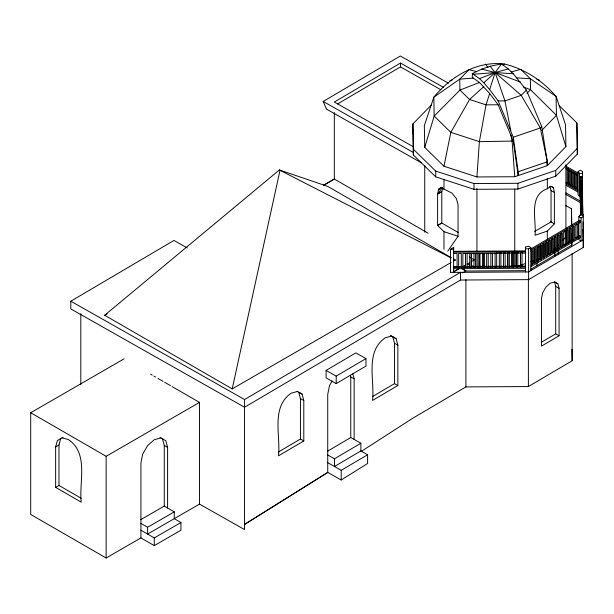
<?xml version="1.0" encoding="UTF-8"?>
<svg xmlns="http://www.w3.org/2000/svg" width="614" height="614" viewBox="0 0 614 614"><rect width="100%" height="100%" fill="white"/><g stroke="black" fill="none" stroke-linecap="round" stroke-linejoin="round"><path stroke-width="0.92" d="M140.829 519.621L164.268 506.089L174.269 511.869L174.269 518.669L180.938 522.522L180.938 530.22L154.267 545.616L140.928 537.918L106.145 558.003L30.7 514.448L30.7 412.746L124.059 358.845M244.472 407.189L244.472 529.552L199.496 504.102L147.598 534.065L147.598 527.265L174.269 511.869M332.136 381.002L329.495 385.63L327.73 394.372L327.73 472.519L244.472 524.54M244.472 524.433L327.73 472.366L341.2 479.994L341.2 470.309L367.602 454.751L360.871 450.937L334.461 466.494L334.461 458.796L360.871 443.239L350.763 437.521L327.661 451.136M458.052 236.26L458.052 204.823L456.379 198.621L451.804 192.996L441.259 187.784L438.588 189.312L437.605 194.016L437.605 225.453L443.976 231.678L458.052 236.26L447.767 251.203M551.042 221.147L551.042 221.938L534.717 231.363M476.932 176.962L479.365 141.65L486.035 104.848L489.673 93.474L479.48 82.491L472.327 77.433L472.327 73.588L481.798 69.106L490.118 66.266L501.484 63.887L508.3 68.929L513.35 73.772L526.367 90.074L541.717 126.576L547.327 161.781L547.327 165.626L514.762 176.74L476.932 176.962L443.976 166.233L424.734 147.421L424.351 125.586L433.837 97.158C450.768 76.543 476.74 60.732 504.232 63.979C524.625 68.822 542.523 80.618 556.1 96.444L565.532 124.765L565.916 146.6L547.327 165.626L546.736 161.919M443.976 166.233L450.829 132.355L469.556 99.483L483.817 86.62M232.207 388.885L280.007 170.316L279.37 169.948L104.672 315.251L232.207 388.885L451.198 262.447M62.029 437.859L68.423 439.57C88.976 453.531 78.922 481.737 81.201 502.137L55.644 487.378L55.644 446.954L57.355 440.56L63.027 437.283M55.644 487.378L58.975 485.451L58.975 445.027L60.686 438.634M442.671 188.321L441.796 191.583L441.796 223.028L437.605 225.453L441.796 223.028L458.121 232.453M424.734 147.421L434.167 116.069L433.837 97.158L459.74 79.16L469.035 69.651L476.326 71.539M489.673 93.474L498.154 104.779L513.273 141.066L518.17 175.573L518.17 171.728L513.273 137.214L498.154 100.926L489.673 89.621L495.13 72.567L501.484 63.887M578.856 236.045L578.856 216.642L580.123 214.823L583.269 214.8L583.3 216.619L581.097 217.916L581.097 241.01L578.856 239.744L578.856 237.894M503.135 65.483L504.232 63.979M437.605 194.016L441.796 191.583L437.605 194.016L442.556 187.423M412.93 133.514L412.93 123.89L431.243 105.14M526.367 90.074L521.232 95.331L504.946 100.888L498.154 100.926M526.966 93.313L530.527 89.667L530.335 78.745L520.71 69.344L510.955 72.045M541.717 126.576L540.335 127.981L513.273 137.214M541.717 130.421L556.43 115.355L556.1 96.444L530.335 78.745L516.174 77.809M412.93 123.89L413.375 149.256L435.725 171.091L473.993 183.548L517.924 183.294L555.747 170.393L577.329 148.296L576.891 122.93L559.277 105.731M412.93 129.661L413.375 155.027L435.725 176.863L473.993 189.327L517.924 189.066L555.747 176.164L577.329 154.076L577.329 148.296M547.327 188.728L550.85 186.234L553.429 187.738L554.373 192.428L554.373 223.864L547.327 231.079L534.986 235.285C536.728 220.388 528.017 195.329 547.327 188.728L547.327 178.697M553.966 249.307L555.294 247.949M557.289 245.907L558.617 244.549M562.593 240.473L565.248 237.756M472.327 73.588L479.48 78.646L483.817 82.775L495.13 72.567L508.3 68.929M361.362 451.359L412.792 418.203L465.903 386.912L528.393 386.551L572.141 360.779L572.141 253.498M341.2 479.994L367.602 463.478L367.602 454.751M323.609 185.367L334.315 179.042L334.315 112.585M421.434 162.84L326.525 109.146L323.187 101.463L400.366 55.997L448.496 83.235M443.392 87.334L400.489 63.058L334.315 102.039L413.23 146.692M337.585 103.966L400.489 66.903L400.489 63.058M583.269 214.8L583.3 247.419L528.616 279.631L460.5 280.03L244.572 407.236L70.81 308.911L70.81 301.213L173.977 240.435L187.193 247.918M578.066 171.544L580.268 170.247L582.509 171.513L582.54 173.332L579.401 173.355L578.066 171.544L578.066 194.646L579.401 196.449L579.401 173.355M450.507 249.284L453.616 247.45L453.646 249.269L450.507 249.284L450.507 272.386L528.623 271.933L583.3 239.721L582.985 221.884M568.203 168.758L568.203 182.665L567.106 183.317L567.106 169.41M571.227 171.39L571.227 184.377L570.122 185.021L570.122 171.114M574.244 173.102L574.244 186.08L573.146 186.725L573.146 172.826M453.8 271.657L458.666 268.794M244.572 407.236L244.572 399.537L460.5 272.332L460.5 280.03M462.657 272.923L465.903 271.012L525.553 270.667M525.446 247.035L525.477 248.847L528.623 248.831L530.818 247.534L528.577 246.26L525.446 247.035L525.477 271.948L525.446 270.137M530.788 249.031L579.416 220.38L580.537 221.017L580.537 222.299L578.135 223.719L578.135 237.626L580.537 236.206L579.416 235.569L575.909 237.633L577.03 238.27L577.006 224.01M326.103 370.419L355.859 352.881L365.959 358.599L365.959 366.074L336.203 383.604L326.103 377.886L326.103 370.419L336.203 376.129L365.959 358.599M531.087 250.151L580.537 221.017M531.064 251.448L532.668 250.497L532.668 264.404L531.064 265.355M565.202 231.332L563.345 232.43L563.345 246.337L565.202 245.239L565.179 230.979M577.03 224.363L575.172 225.461L575.172 239.368L577.03 238.27M533.267 262.761L534.502 262.032L534.502 249.046M536.222 261.019L537.457 260.29L537.457 247.304M539.176 259.277L540.42 258.548L540.42 245.562M548.049 254.05L549.292 253.313L549.292 240.335M551.011 252.308L552.247 251.571L552.247 238.593M553.966 250.566L555.202 249.829L555.202 236.851M556.921 248.816L558.164 248.087L559.285 248.724L559.285 234.817L557.428 235.914L557.428 249.821L559.285 248.724M562.838 245.331L567.037 242.86L567.037 228.961M568.756 241.847L569.992 241.118L569.992 228.139M571.711 240.105L572.954 239.376L572.954 226.397M535.623 262.662L533.766 263.759L533.766 249.852L535.623 248.754L535.623 262.662L534.502 262.032M538.585 247.012L538.585 260.919L536.728 262.017L536.728 248.11L541.54 245.27L541.54 259.177L539.683 260.275L539.683 246.367M544.495 257.435L542.638 258.532L542.638 244.625L544.495 243.528L544.495 257.435L543.375 256.805L543.375 243.819M547.458 255.693L545.6 256.79L545.6 242.883L547.458 241.786L547.458 255.693L546.33 255.063L546.33 241.156M550.413 253.95L548.555 255.048L548.555 241.141L550.413 240.043L550.413 253.95L549.292 253.313M553.367 252.208L551.51 253.306L551.51 239.399L553.367 238.301L553.367 252.208L552.247 251.571M556.33 250.466L554.473 251.563L554.473 237.656L556.33 236.559L556.33 250.466L555.202 249.829M562.24 246.981L560.382 248.079L560.382 234.172L562.24 233.074L562.24 246.981L561.119 246.344L561.119 233.366M566.3 244.595L568.157 243.497L568.157 229.59L566.3 230.687L566.3 244.595L565.179 243.958M571.112 241.755L569.255 242.852L569.255 228.945L571.112 227.848L571.112 241.755L569.992 241.118M574.075 240.013L572.217 241.11L572.217 227.203L574.075 226.106L574.075 240.013L572.954 239.376M531.087 266.622L580.537 237.488L580.537 236.206M530.872 269.193L572.141 244.879L572.094 242.031M278.395 452.019L300.43 439.033L300.43 398.609L298.734 392.231L302.103 394.134L303.8 400.52L303.8 440.944L278.495 455.849C280.775 435.418 270.782 407.335 291.143 393.213L297.475 391.463M372.452 396.606L394.487 383.627L394.487 343.203L392.791 336.817L390.481 335.482M397.857 385.531L372.552 400.435C374.832 380.012 364.839 351.922 385.208 337.8L391.532 336.05L396.16 338.728L397.857 345.106L397.857 385.531L394.487 383.627M541.302 342.336L555.701 333.847L555.701 286.37L554.526 281.926L557.888 283.837L559.07 288.273L559.07 335.758L541.471 346.127L541.471 298.642L542.646 292.817L545.869 287.16L550.267 283.192L554.672 281.972L557.888 283.837M441.604 187.562L438.588 189.312L441.773 187.454M323.57 185.244L334.315 179.042L427.989 233.12M104.672 315.251L107.158 313.815M55.644 446.954L58.975 445.027M30.7 412.746L106.145 456.302L199.496 402.4L199.496 504.102M453.685 261.011L455.35 260.052L453.692 259.093M453.639 271.918L459.234 268.686M462.426 266.844L465.627 265.002M467.223 264.074L469.618 262.692M471.222 261.771L474.415 259.922L469.441 257.051M140.928 530.22L154.267 537.918L180.938 522.522M479.48 78.646L495.13 72.567L513.35 73.772M479.48 82.491L459.932 90.081L434.167 116.069L450.829 132.355L479.365 141.65L513.273 141.066M449.932 80.68L452.572 79.774M518.17 171.728L547.327 161.781L540.335 127.981L521.232 95.331L495.13 72.567L490.118 66.266M517.472 266.284L525.615 263.506M531.049 261.656L534.664 260.42M539.184 258.878L540.995 258.264M160.937 437.92L154.267 439.708L147.598 445.618L142.717 454.076L140.928 462.802L140.928 537.918M473.478 74.248L495.13 72.567L520.334 82.007M473.478 78.093L459.74 79.16L459.932 90.081L469.556 99.483L486.035 104.848L498.154 104.779M580.184 178.052L580.184 176.763L581.757 176.755L582.433 215.399M580.606 201.991L582.179 201.983M580.621 202.896L582.195 202.889M580.644 204.431L582.218 204.416M580.66 205.337L582.233 205.329L582.302 213.004M580.691 206.872L582.264 206.857M582.279 207.77L580.706 207.778L580.775 215.453M580.729 209.305L582.302 209.297M580.752 210.218L582.318 210.203M453.639 253.513L457.077 253.498L457.077 267.405L457.062 266.491L453.623 266.514L453.639 267.42L525.469 267.006L525.454 266.092L513.565 266.161L513.58 267.075L513.565 252.262L513.58 253.168L516.236 253.152L516.236 267.059L516.221 252.247L516.236 253.152M512.007 253.175L511.992 252.27L512.007 267.082L512.007 253.175L462.879 253.459L462.879 267.366L462.864 266.461L465.512 266.445L465.527 267.351L465.527 253.444M520.457 253.129L520.442 252.216L520.457 267.029L520.457 253.129L517.802 253.145L517.786 252.231L517.802 267.044L517.786 266.138M525.469 253.098L522.03 253.114L522.015 252.208L522.03 267.021L522.015 266.115M461.168 266.468L458.635 266.484L458.65 267.389L458.65 253.482L461.306 253.467L461.306 267.374M471.314 253.428L471.314 266.415L473.962 266.399L473.985 267.305L473.985 253.398M507.77 266.2L507.77 252.293L507.786 267.105L507.77 266.2L505.115 266.215L505.13 267.121L505.115 252.308L505.13 253.214M511.992 266.177L509.336 266.192L509.351 267.098L509.336 252.285L509.351 253.191M453.639 268.702L525.469 268.287M481.798 69.106L495.13 72.567L504.946 100.888L510.794 130.797M536.759 79.29L539.437 80.158M467.131 264.243L469.802 265.11M471.583 265.693L474.261 266.56M279.37 169.94L327.815 186.426L451.206 257.657M523.727 87.127L530.527 89.667L556.43 115.355L565.916 146.6M280.007 170.308L451.09 257.872M453.646 259.177L455.35 260.052M400.489 66.903L440.913 89.782M565.647 166.026L578.066 173.056M566.208 167.614L577.789 174.169M565.985 168.773L577.797 175.458M568.203 182.665L569.47 183.379M571.227 184.377L572.486 185.09M574.244 186.08L575.502 186.794M565.985 182.68L577.797 189.365M566.208 184.085L577.789 190.639M566.2 185.39L577.782 191.944M565.855 192.896L582.509 202.313L582.74 215.192M565.939 194.423L582.54 203.817M565.724 205.521L571.511 208.798L571.811 225.891M578.856 216.642L581.097 217.916M323.187 101.463L413.329 152.464M567.037 242.86L568.157 243.497M564.082 244.602L565.202 245.239M540.42 258.548L541.54 259.177M537.457 260.29L538.585 260.919M532.668 264.404L531.547 263.774L531.547 250.788M555.701 286.37L559.07 288.273M461.889 268.748L465.903 271.012M555.701 333.847L559.07 335.758M392.791 336.817L396.16 338.728M394.487 343.203L397.857 345.106M350.325 375.246L350.763 376.912L354.132 378.823L354.132 439.432M300.43 398.609L303.8 400.52M70.81 301.213L244.572 399.537M300.43 439.033L303.8 440.944M327.73 454.982L334.461 458.796M327.73 462.687L341.2 470.309M551.211 186.456L553.429 187.738M549.952 186.418L551.042 190.501L554.373 192.428M554.373 223.864L551.042 221.938L551.042 190.501M297.191 391.341L302.103 394.134M150.583 374.164L152.241 375.116M153.899 376.075L155.557 377.034M158.044 378.47L163.017 381.34M164.682 382.299L170.485 385.646M172.143 386.605L199.496 402.4M160.039 437.406L165.818 440.737L167.599 447.406L167.599 508.016M162.48 438.81L164.268 445.48L167.599 447.406M140.928 523.412L147.598 527.265M58.975 485.451L81.24 498.307M483.817 82.775L489.673 89.621M485.321 64.094L487.984 67.44M352.804 373.826L354.132 378.823M510.794 134.65L512.13 141.458L514.762 176.74M582.509 194.615L582.87 215.284M582.985 229.413L583.3 247.419M581.773 192.612L582.103 213.02M580.184 176.763L580.859 215.407M580.184 191.952L580.568 214.915M577.329 154.076L576.891 122.93M571.941 233.481L572.056 240.128M571.941 349.381L572.141 360.779M565.801 230.427L565.916 237.073L565.916 230.411M503.557 253.221L503.541 252.316L503.557 267.128L503.541 266.223L500.886 266.238L500.901 267.144L500.886 252.331L500.901 253.237M499.335 253.252L499.32 252.339L499.335 267.151L499.32 266.246L496.665 266.261L496.68 267.174L496.665 252.354L496.68 253.267M482.42 266.346L482.435 267.251L482.435 253.344M478.191 266.369L478.206 267.282L478.206 253.375M471.314 266.415L471.329 267.32L471.329 253.413M453.616 270.551L453.646 272.37L453.616 247.45M450.476 270.567L450.507 272.386M582.509 171.513L582.509 202.313M582.11 198.007L582.179 213.104M581.98 190.693L582.087 211.009M581.849 183.371L581.965 203.687M581.757 176.755L581.757 178.037M581.796 180.025L581.834 196.373M580.575 200.456L580.644 215.552M580.453 193.141L580.56 213.457M580.322 185.819L580.437 206.135M580.222 180.032L580.307 198.821M577.26 174.806L577.26 187.792L576.162 188.437L576.162 174.529M575.034 173.892L575.034 187.8M572.018 172.189L572.018 186.096M571.511 208.798L571.511 226.036M571.511 242.323L571.511 246.153M569.001 170.477L569.001 184.384M565.916 164.752L565.916 228.508M558.164 235.108L558.172 248.34M558.172 250.236L558.172 254.035M555.747 170.393L555.747 176.164M554.872 248.386L554.872 250.282M554.872 252.185L554.872 255.984M547.327 231.079L547.327 239.422M536.912 259.116L536.912 261.011M536.912 262.915L536.912 265.762M530.818 247.534L530.818 270.636M528.623 248.831L528.616 279.631M528.393 279.27L528.393 386.551M517.924 183.294L517.924 189.066M514.762 189.173L514.762 251.034M514.762 252.937L514.762 266.261M495.107 253.275L495.107 267.182L495.091 266.269L492.436 266.284L492.451 267.197L492.451 253.29M490.885 253.298L490.885 267.205L490.87 266.299L488.214 266.315L488.23 267.22L488.23 253.313M486.656 253.321L486.656 267.228L486.641 266.322L475.535 266.384L475.551 267.297L475.551 253.39M476.932 188.444L476.932 251.256M476.932 253.16L476.932 266.484M473.993 183.548L473.993 189.327M469.756 253.421L469.756 267.328L469.741 266.422L467.085 266.438L467.101 267.343L467.101 253.436M465.903 279.631L465.903 386.912M464.376 265.325L464.376 270.114M443.976 179.288L443.976 189.312M443.976 231.678L443.976 249.292M435.725 171.091L435.725 176.863M424.734 165.65L424.734 232.192M413.375 149.256L413.375 155.027M360.871 443.239L360.871 450.937M350.763 376.912L350.763 437.521M336.203 376.129L336.203 383.604M164.268 445.48L164.268 506.089M154.267 537.918L154.267 545.616M106.145 456.302L106.145 558.003M80.81 313.639L80.81 384.372M525.454 250.903L453.623 251.326L453.639 252.231L525.469 251.817L525.454 250.903M484.001 267.243L483.986 253.359L484.001 267.243M479.78 267.267L479.764 253.382L479.78 267.267"/></g></svg>
